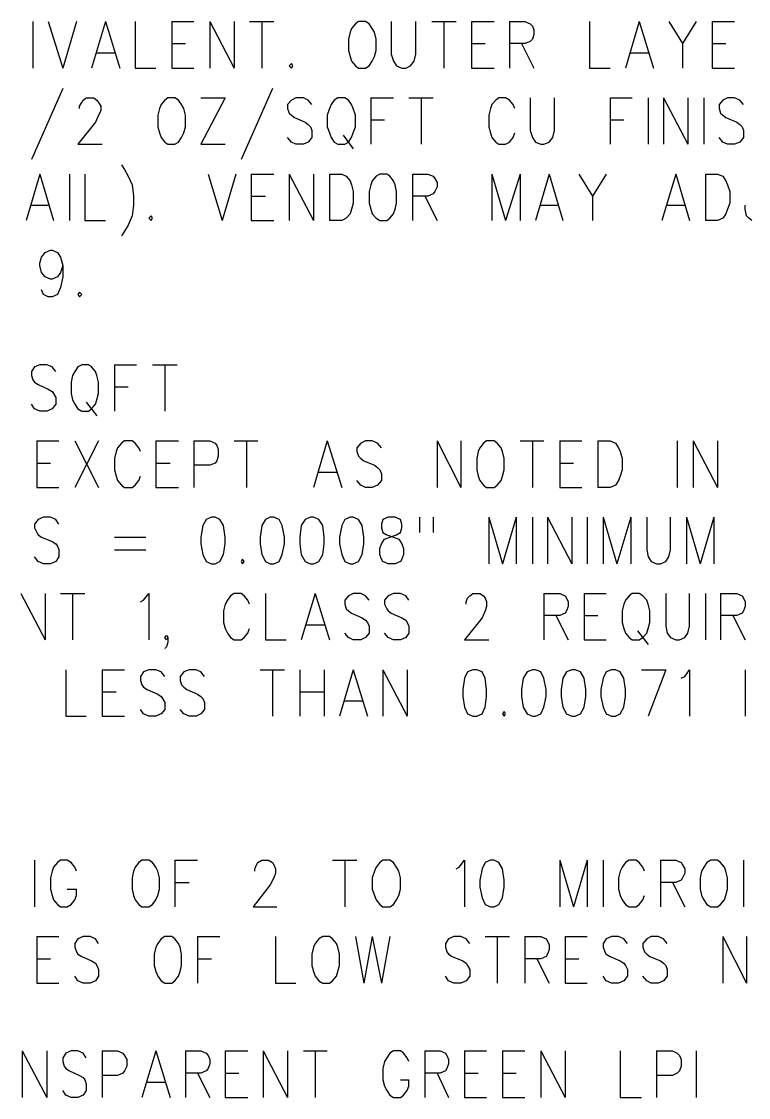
# Model space of a CAD drawing. Extents: x 11.9 to 28.1, y 10.8 to 21.2.
# Drawn here: x 26.161 to 27.114, y 18.189 to 19.6 of the extents above; entities that cross this region are included whole.
import ezdxf

# ---------------------------------------------------------------- set-up
doc = ezdxf.new("R2010")
doc.units = 0
doc.header["$MEASUREMENT"] = 0
doc.layers.add('LAYNR1', color=2, linetype='Continuous')

msp = doc.modelspace()

# ---------------------------------------------------------------- linework, layer by layer
at = {"layer": 'LAYNR1', "color": 7}
for points in [[(26.176, 19.6), (26.176, 19.539)], [(26.196, 19.6), (26.215, 19.539)], [(26.233, 19.6), (26.215, 19.539)], [(26.271, 19.6), (26.253, 19.539)], [(26.271, 19.6), (26.29, 19.539)], [(26.31, 19.6), (26.31, 19.539)], [(26.358, 19.6), (26.358, 19.539)], [(26.358, 19.6), (26.387, 19.6)], [(26.408, 19.6), (26.408, 19.539)], [(26.408, 19.6), (26.44, 19.539)], [(26.44, 19.6), (26.44, 19.539)], [(26.46, 19.6), (26.492, 19.6)], [(26.476, 19.6), (26.476, 19.539)], [(26.603, 19.6), (26.599, 19.597), (26.594, 19.591), (26.592, 19.586)], [(26.624, 19.586), (26.621, 19.591), (26.617, 19.597), (26.612, 19.6), (26.603, 19.6)], [(26.646, 19.6), (26.646, 19.557), (26.649, 19.548), (26.653, 19.542), (26.66, 19.539)], [(26.665, 19.539), (26.671, 19.542), (26.676, 19.548), (26.678, 19.557), (26.678, 19.6)], [(26.699, 19.6), (26.731, 19.6)], [(26.715, 19.6), (26.715, 19.539)], [(26.751, 19.6), (26.751, 19.539)], [(26.751, 19.6), (26.781, 19.6)], [(26.801, 19.6), (26.801, 19.539)], [(26.801, 19.6), (26.821, 19.6), (26.828, 19.597), (26.831, 19.594), (26.833, 19.589), (26.833, 19.583), (26.831, 19.577), (26.828, 19.574), (26.821, 19.571), (26.801, 19.571)], [(26.906, 19.6), (26.906, 19.539)], [(26.971, 19.6), (26.953, 19.539)], [(26.971, 19.6), (26.99, 19.539)], [(27.01, 19.6), (27.028, 19.571), (27.028, 19.539)], [(27.046, 19.6), (27.028, 19.571)], [(27.067, 19.6), (27.067, 19.539)], [(27.067, 19.6), (27.096, 19.6)], [(26.592, 19.586), (26.59, 19.577), (26.59, 19.562)], [(26.626, 19.562), (26.626, 19.577), (26.624, 19.586)], [(26.358, 19.571), (26.376, 19.571)], [(26.751, 19.571), (26.769, 19.571)], [(26.817, 19.571), (26.833, 19.539)], [(27.067, 19.571), (27.085, 19.571)], [(26.26, 19.559), (26.283, 19.559)], [(26.59, 19.562), (26.592, 19.554), (26.594, 19.548), (26.599, 19.542), (26.603, 19.539)], [(26.612, 19.539), (26.617, 19.542), (26.621, 19.548), (26.624, 19.554), (26.626, 19.562)], [(26.96, 19.559), (26.983, 19.559)], [(26.515, 19.545), (26.512, 19.542), (26.515, 19.539)], [(26.515, 19.539), (26.517, 19.542), (26.515, 19.545)], [(26.31, 19.539), (26.337, 19.539)], [(26.358, 19.539), (26.387, 19.539)], [(26.603, 19.539), (26.612, 19.539)], [(26.66, 19.539), (26.665, 19.539)], [(26.751, 19.539), (26.781, 19.539)], [(26.906, 19.539), (26.933, 19.539)], [(27.067, 19.539), (27.096, 19.539)], [(26.215, 19.512), (26.174, 19.419)], [(26.49, 19.512), (26.449, 19.419)], [(26.237, 19.486), (26.237, 19.489), (26.24, 19.494), (26.242, 19.497), (26.246, 19.5), (26.256, 19.5), (26.26, 19.497), (26.262, 19.494), (26.265, 19.489), (26.265, 19.483), (26.262, 19.477), (26.258, 19.468), (26.235, 19.439)], [(26.342, 19.486), (26.34, 19.477), (26.34, 19.462)], [(26.353, 19.5), (26.349, 19.497), (26.344, 19.491), (26.342, 19.486)], [(26.374, 19.486), (26.371, 19.491), (26.367, 19.497), (26.362, 19.5), (26.353, 19.5)], [(26.376, 19.462), (26.376, 19.477), (26.374, 19.486)], [(26.428, 19.5), (26.396, 19.439)], [(26.396, 19.5), (26.428, 19.5)], [(26.542, 19.491), (26.537, 19.497), (26.531, 19.5), (26.521, 19.5), (26.515, 19.497), (26.51, 19.491), (26.51, 19.486)], [(26.51, 19.486), (26.512, 19.48), (26.515, 19.477), (26.519, 19.474), (26.533, 19.468), (26.537, 19.465), (26.54, 19.462)], [(26.565, 19.486), (26.562, 19.477), (26.562, 19.462)], [(26.576, 19.5), (26.571, 19.497), (26.567, 19.491), (26.565, 19.486)], [(26.596, 19.486), (26.594, 19.491), (26.59, 19.497), (26.585, 19.5), (26.576, 19.5)], [(26.599, 19.462), (26.599, 19.477), (26.596, 19.486)], [(26.619, 19.5), (26.619, 19.439)], [(26.619, 19.5), (26.649, 19.5)], [(26.669, 19.5), (26.701, 19.5)], [(26.685, 19.5), (26.685, 19.439)], [(26.776, 19.486), (26.774, 19.477), (26.774, 19.462)], [(26.808, 19.486), (26.806, 19.491), (26.801, 19.497), (26.796, 19.5), (26.787, 19.5), (26.783, 19.497), (26.778, 19.491), (26.776, 19.486)], [(26.828, 19.5), (26.828, 19.457), (26.831, 19.448), (26.835, 19.442), (26.842, 19.439)], [(26.846, 19.439), (26.853, 19.442), (26.858, 19.448), (26.86, 19.457), (26.86, 19.5)], [(26.933, 19.5), (26.933, 19.439)], [(26.933, 19.5), (26.962, 19.5)], [(26.983, 19.5), (26.983, 19.439)], [(27.003, 19.5), (27.003, 19.439)], [(27.003, 19.5), (27.035, 19.439)], [(27.035, 19.5), (27.035, 19.439)], [(27.056, 19.5), (27.056, 19.439)], [(27.108, 19.491), (27.103, 19.497), (27.096, 19.5), (27.087, 19.5), (27.081, 19.497), (27.076, 19.491), (27.076, 19.486)], [(27.076, 19.486), (27.078, 19.48), (27.081, 19.477), (27.085, 19.474), (27.099, 19.468), (27.103, 19.465), (27.106, 19.462)], [(26.34, 19.462), (26.342, 19.454), (26.344, 19.448), (26.349, 19.442), (26.353, 19.439)], [(26.362, 19.439), (26.367, 19.442), (26.371, 19.448), (26.374, 19.454), (26.376, 19.462)], [(26.54, 19.462), (26.542, 19.457), (26.542, 19.448), (26.537, 19.442), (26.531, 19.439)], [(26.562, 19.462), (26.565, 19.454), (26.567, 19.448), (26.571, 19.442), (26.576, 19.439)], [(26.585, 19.439), (26.59, 19.442), (26.594, 19.448), (26.596, 19.454), (26.599, 19.462)], [(26.619, 19.471), (26.637, 19.471)], [(26.774, 19.462), (26.776, 19.454), (26.778, 19.448), (26.783, 19.442), (26.787, 19.439)], [(26.933, 19.471), (26.951, 19.471)], [(27.106, 19.462), (27.108, 19.457), (27.108, 19.448), (27.103, 19.442), (27.096, 19.439)], [(26.521, 19.439), (26.515, 19.442), (26.51, 19.448)], [(26.583, 19.451), (26.596, 19.433)], [(26.796, 19.439), (26.801, 19.442), (26.806, 19.448), (26.808, 19.454)], [(27.087, 19.439), (27.081, 19.442), (27.076, 19.448)], [(26.235, 19.439), (26.267, 19.439)], [(26.353, 19.439), (26.362, 19.439)], [(26.396, 19.439), (26.428, 19.439)], [(26.531, 19.439), (26.521, 19.439)], [(26.576, 19.439), (26.585, 19.439)], [(26.787, 19.439), (26.796, 19.439)], [(26.842, 19.439), (26.846, 19.439)], [(27.096, 19.439), (27.087, 19.439)], [(26.292, 19.412), (26.296, 19.406), (26.301, 19.397), (26.306, 19.386)], [(26.185, 19.4), (26.167, 19.339)], [(26.185, 19.4), (26.203, 19.339)], [(26.224, 19.4), (26.224, 19.339)], [(26.244, 19.4), (26.244, 19.339)], [(26.406, 19.4), (26.424, 19.339)], [(26.442, 19.4), (26.424, 19.339)], [(26.462, 19.4), (26.462, 19.339)], [(26.462, 19.4), (26.492, 19.4)], [(26.512, 19.4), (26.512, 19.339)], [(26.512, 19.4), (26.544, 19.339)], [(26.544, 19.4), (26.544, 19.339)], [(26.565, 19.4), (26.565, 19.339)], [(26.565, 19.4), (26.581, 19.4), (26.587, 19.397), (26.592, 19.391), (26.594, 19.386)], [(26.631, 19.4), (26.626, 19.397), (26.621, 19.391), (26.619, 19.386)], [(26.651, 19.386), (26.649, 19.391), (26.644, 19.397), (26.64, 19.4), (26.631, 19.4)], [(26.674, 19.4), (26.674, 19.339)], [(26.674, 19.4), (26.694, 19.4), (26.701, 19.397), (26.703, 19.394), (26.706, 19.389), (26.706, 19.383), (26.703, 19.377), (26.701, 19.374), (26.694, 19.371), (26.674, 19.371)], [(26.778, 19.4), (26.778, 19.339)], [(26.778, 19.4), (26.796, 19.339)], [(26.815, 19.4), (26.796, 19.339)], [(26.815, 19.4), (26.815, 19.339)], [(26.853, 19.4), (26.835, 19.339)], [(26.853, 19.4), (26.871, 19.339)], [(26.892, 19.4), (26.91, 19.371), (26.91, 19.339)], [(26.928, 19.4), (26.91, 19.371)], [(27.019, 19.4), (27.001, 19.339)], [(27.019, 19.4), (27.037, 19.339)], [(27.058, 19.4), (27.058, 19.339)], [(27.058, 19.4), (27.074, 19.4), (27.081, 19.397), (27.085, 19.391), (27.087, 19.386)], [(26.306, 19.386), (26.308, 19.371), (26.308, 19.359), (26.306, 19.345), (26.301, 19.333), (26.296, 19.325), (26.292, 19.319)], [(26.594, 19.386), (26.596, 19.377), (26.596, 19.362)], [(26.619, 19.386), (26.617, 19.377), (26.617, 19.362)], [(26.653, 19.362), (26.653, 19.377), (26.651, 19.386)], [(27.087, 19.386), (27.09, 19.377), (27.09, 19.362)], [(26.174, 19.359), (26.196, 19.359)], [(26.462, 19.371), (26.481, 19.371)], [(26.596, 19.362), (26.594, 19.354), (26.592, 19.348), (26.587, 19.342), (26.581, 19.339)], [(26.617, 19.362), (26.619, 19.354), (26.621, 19.348), (26.626, 19.342), (26.631, 19.339)], [(26.64, 19.339), (26.644, 19.342), (26.649, 19.348), (26.651, 19.354), (26.653, 19.362)], [(26.69, 19.371), (26.706, 19.339)], [(26.842, 19.359), (26.865, 19.359)], [(27.008, 19.359), (27.031, 19.359)], [(27.09, 19.362), (27.087, 19.354), (27.085, 19.348), (27.081, 19.342), (27.074, 19.339)], [(27.119, 19.339), (27.115, 19.342), (27.112, 19.345), (27.11, 19.354), (27.11, 19.359)], [(26.331, 19.345), (26.328, 19.342), (26.331, 19.339)], [(26.331, 19.339), (26.333, 19.342), (26.331, 19.345)], [(26.244, 19.339), (26.271, 19.339)], [(26.462, 19.339), (26.492, 19.339)], [(26.581, 19.339), (26.565, 19.339)], [(26.631, 19.339), (26.64, 19.339)], [(27.074, 19.339), (27.058, 19.339)], [(26.199, 19.262), (26.192, 19.265), (26.187, 19.271), (26.185, 19.28), (26.185, 19.283), (26.187, 19.291), (26.192, 19.297), (26.199, 19.3), (26.201, 19.3), (26.208, 19.297), (26.212, 19.291), (26.215, 19.28), (26.215, 19.265), (26.212, 19.251), (26.208, 19.242), (26.201, 19.239)], [(26.215, 19.28), (26.212, 19.271), (26.208, 19.265), (26.201, 19.262)], [(26.201, 19.262), (26.199, 19.262)], [(26.196, 19.239), (26.19, 19.242), (26.187, 19.248)], [(26.201, 19.239), (26.196, 19.239)], [(26.237, 19.245), (26.235, 19.242), (26.237, 19.239)], [(26.237, 19.239), (26.24, 19.242), (26.237, 19.245)], [(26.206, 19.141), (26.201, 19.147), (26.194, 19.15), (26.185, 19.15), (26.178, 19.147), (26.174, 19.141), (26.174, 19.136)], [(26.24, 19.15), (26.235, 19.147), (26.231, 19.141), (26.228, 19.136)], [(26.26, 19.136), (26.258, 19.141), (26.253, 19.147), (26.249, 19.15), (26.24, 19.15)], [(26.283, 19.15), (26.283, 19.089)], [(26.283, 19.15), (26.312, 19.15)], [(26.333, 19.15), (26.365, 19.15)], [(26.349, 19.15), (26.349, 19.089)], [(26.174, 19.136), (26.176, 19.13), (26.178, 19.127), (26.183, 19.124), (26.196, 19.118), (26.201, 19.115), (26.203, 19.112)], [(26.228, 19.136), (26.226, 19.127), (26.226, 19.112)], [(26.262, 19.112), (26.262, 19.127), (26.26, 19.136)], [(26.283, 19.121), (26.301, 19.121)], [(26.203, 19.112), (26.206, 19.107), (26.206, 19.098), (26.201, 19.092), (26.194, 19.089)], [(26.226, 19.112), (26.228, 19.104), (26.231, 19.098), (26.235, 19.092), (26.24, 19.089)], [(26.249, 19.089), (26.253, 19.092), (26.258, 19.098), (26.26, 19.104), (26.262, 19.112)], [(26.185, 19.089), (26.178, 19.092), (26.174, 19.098)], [(26.246, 19.101), (26.26, 19.083)], [(26.194, 19.089), (26.185, 19.089)], [(26.24, 19.089), (26.249, 19.089)], [(26.181, 19.05), (26.181, 18.989)], [(26.181, 19.05), (26.21, 19.05)], [(26.231, 19.05), (26.262, 18.989)], [(26.262, 19.05), (26.231, 18.989)], [(26.317, 19.036), (26.315, 19.041), (26.31, 19.047), (26.306, 19.05), (26.296, 19.05), (26.292, 19.047), (26.287, 19.041), (26.285, 19.036)], [(26.337, 19.05), (26.337, 18.989)], [(26.337, 19.05), (26.367, 19.05)], [(26.387, 19.05), (26.387, 18.989)], [(26.387, 19.05), (26.408, 19.05), (26.415, 19.047), (26.417, 19.044), (26.419, 19.039), (26.419, 19.03), (26.417, 19.024), (26.415, 19.021), (26.408, 19.018), (26.387, 19.018)], [(26.44, 19.05), (26.471, 19.05)], [(26.456, 19.05), (26.456, 18.989)], [(26.562, 19.05), (26.544, 18.989)], [(26.562, 19.05), (26.581, 18.989)], [(26.633, 19.041), (26.628, 19.047), (26.621, 19.05), (26.612, 19.05), (26.606, 19.047), (26.601, 19.041), (26.601, 19.036)], [(26.706, 19.05), (26.706, 18.989)], [(26.706, 19.05), (26.737, 18.989)], [(26.737, 19.05), (26.737, 18.989)], [(26.771, 19.05), (26.767, 19.047), (26.762, 19.041), (26.76, 19.036)], [(26.792, 19.036), (26.79, 19.041), (26.785, 19.047), (26.781, 19.05), (26.771, 19.05)], [(26.815, 19.05), (26.846, 19.05)], [(26.831, 19.05), (26.831, 18.989)], [(26.867, 19.05), (26.867, 18.989)], [(26.867, 19.05), (26.896, 19.05)], [(26.917, 19.05), (26.917, 18.989)], [(26.917, 19.05), (26.933, 19.05), (26.94, 19.047), (26.944, 19.041), (26.946, 19.036)], [(27.021, 19.05), (27.021, 18.989)], [(27.042, 19.05), (27.042, 18.989)], [(27.042, 19.05), (27.074, 18.989)], [(27.074, 19.05), (27.074, 18.989)], [(26.285, 19.036), (26.283, 19.027), (26.283, 19.012)], [(26.601, 19.036), (26.603, 19.03), (26.606, 19.027), (26.61, 19.024), (26.624, 19.018), (26.628, 19.015), (26.631, 19.012)], [(26.76, 19.036), (26.758, 19.027), (26.758, 19.012)], [(26.794, 19.012), (26.794, 19.027), (26.792, 19.036)], [(26.946, 19.036), (26.949, 19.027), (26.949, 19.012)], [(26.181, 19.021), (26.199, 19.021)], [(26.337, 19.021), (26.356, 19.021)], [(26.867, 19.021), (26.885, 19.021)], [(26.283, 19.012), (26.285, 19.004), (26.287, 18.998), (26.292, 18.992), (26.296, 18.989)], [(26.551, 19.009), (26.574, 19.009)], [(26.631, 19.012), (26.633, 19.007), (26.633, 18.998), (26.628, 18.992), (26.621, 18.989)], [(26.758, 19.012), (26.76, 19.004), (26.762, 18.998), (26.767, 18.992), (26.771, 18.989)], [(26.781, 18.989), (26.785, 18.992), (26.79, 18.998), (26.792, 19.004), (26.794, 19.012)], [(26.949, 19.012), (26.946, 19.004), (26.944, 18.998), (26.94, 18.992), (26.933, 18.989)], [(26.306, 18.989), (26.31, 18.992), (26.315, 18.998), (26.317, 19.004)], [(26.612, 18.989), (26.606, 18.992), (26.601, 18.998)], [(26.181, 18.989), (26.21, 18.989)], [(26.296, 18.989), (26.306, 18.989)], [(26.337, 18.989), (26.367, 18.989)], [(26.621, 18.989), (26.612, 18.989)], [(26.771, 18.989), (26.781, 18.989)], [(26.867, 18.989), (26.896, 18.989)], [(26.933, 18.989), (26.917, 18.989)], [(26.21, 18.941), (26.206, 18.947), (26.199, 18.95), (26.19, 18.95), (26.183, 18.947), (26.178, 18.941), (26.178, 18.936)], [(26.41, 18.95), (26.403, 18.947), (26.399, 18.939), (26.396, 18.924), (26.396, 18.915), (26.399, 18.901), (26.403, 18.892), (26.41, 18.889)], [(26.415, 18.889), (26.421, 18.892), (26.426, 18.901), (26.428, 18.915), (26.428, 18.924), (26.426, 18.939), (26.421, 18.947), (26.415, 18.95), (26.41, 18.95)], [(26.487, 18.95), (26.481, 18.947), (26.476, 18.939), (26.474, 18.924), (26.474, 18.915), (26.476, 18.901), (26.481, 18.892), (26.487, 18.889)], [(26.492, 18.889), (26.499, 18.892), (26.503, 18.901), (26.506, 18.915), (26.506, 18.924), (26.503, 18.939), (26.499, 18.947), (26.492, 18.95), (26.487, 18.95)], [(26.54, 18.95), (26.533, 18.947), (26.528, 18.939), (26.526, 18.924), (26.526, 18.915), (26.528, 18.901), (26.533, 18.892), (26.54, 18.889)], [(26.544, 18.889), (26.551, 18.892), (26.556, 18.901), (26.558, 18.915), (26.558, 18.924), (26.556, 18.939), (26.551, 18.947), (26.544, 18.95), (26.54, 18.95)], [(26.592, 18.95), (26.585, 18.947), (26.581, 18.939), (26.578, 18.924), (26.578, 18.915), (26.581, 18.901), (26.585, 18.892), (26.592, 18.889)], [(26.596, 18.889), (26.603, 18.892), (26.608, 18.901), (26.61, 18.915), (26.61, 18.924), (26.608, 18.939), (26.603, 18.947), (26.596, 18.95), (26.592, 18.95)], [(26.642, 18.95), (26.635, 18.947), (26.633, 18.941), (26.633, 18.936)], [(26.66, 18.936), (26.66, 18.941), (26.658, 18.947), (26.651, 18.95), (26.642, 18.95)], [(26.683, 18.95), (26.683, 18.93)], [(26.701, 18.95), (26.701, 18.93)], [(26.774, 18.95), (26.774, 18.889)], [(26.774, 18.95), (26.792, 18.889)], [(26.81, 18.95), (26.792, 18.889)], [(26.81, 18.95), (26.81, 18.889)], [(26.831, 18.95), (26.831, 18.889)], [(26.851, 18.95), (26.851, 18.889)], [(26.851, 18.95), (26.883, 18.889)], [(26.883, 18.95), (26.883, 18.889)], [(26.903, 18.95), (26.903, 18.889)], [(26.924, 18.95), (26.924, 18.889)], [(26.924, 18.95), (26.942, 18.889)], [(26.96, 18.95), (26.942, 18.889)], [(26.96, 18.95), (26.96, 18.889)], [(26.981, 18.95), (26.981, 18.907), (26.983, 18.898), (26.987, 18.892), (26.994, 18.889)], [(26.999, 18.889), (27.006, 18.892), (27.01, 18.898), (27.012, 18.907), (27.012, 18.95)], [(27.033, 18.95), (27.033, 18.889)], [(27.033, 18.95), (27.051, 18.889)], [(27.069, 18.95), (27.051, 18.889)], [(27.069, 18.95), (27.069, 18.889)], [(26.178, 18.936), (26.181, 18.93), (26.183, 18.927), (26.187, 18.924), (26.201, 18.918), (26.206, 18.915), (26.208, 18.912)], [(26.642, 18.889), (26.635, 18.892), (26.633, 18.895), (26.631, 18.901), (26.631, 18.909), (26.633, 18.915), (26.637, 18.921), (26.644, 18.924), (26.653, 18.927), (26.658, 18.93), (26.66, 18.936)], [(26.633, 18.936), (26.635, 18.93), (26.64, 18.927), (26.649, 18.924), (26.656, 18.921), (26.66, 18.915), (26.662, 18.909), (26.662, 18.901), (26.66, 18.895), (26.658, 18.892), (26.651, 18.889)], [(26.283, 18.924), (26.324, 18.924)], [(26.208, 18.912), (26.21, 18.907), (26.21, 18.898), (26.206, 18.892), (26.199, 18.889)], [(26.19, 18.889), (26.183, 18.892), (26.178, 18.898)], [(26.283, 18.907), (26.324, 18.907)], [(26.451, 18.895), (26.449, 18.892), (26.451, 18.889)], [(26.451, 18.889), (26.453, 18.892), (26.451, 18.895)], [(26.199, 18.889), (26.19, 18.889)], [(26.41, 18.889), (26.415, 18.889)], [(26.487, 18.889), (26.492, 18.889)], [(26.54, 18.889), (26.544, 18.889)], [(26.592, 18.889), (26.596, 18.889)], [(26.651, 18.889), (26.642, 18.889)], [(26.994, 18.889), (26.999, 18.889)], [(26.16, 18.85), (26.192, 18.789)], [(26.192, 18.85), (26.192, 18.789)], [(26.212, 18.85), (26.244, 18.85)], [(26.228, 18.85), (26.228, 18.789)], [(26.317, 18.839), (26.321, 18.841), (26.328, 18.85), (26.328, 18.789)], [(26.46, 18.836), (26.458, 18.841), (26.453, 18.847), (26.449, 18.85), (26.44, 18.85), (26.435, 18.847), (26.431, 18.841), (26.428, 18.836)], [(26.481, 18.85), (26.481, 18.789)], [(26.546, 18.85), (26.528, 18.789)], [(26.546, 18.85), (26.565, 18.789)], [(26.617, 18.841), (26.612, 18.847), (26.606, 18.85), (26.596, 18.85), (26.59, 18.847), (26.585, 18.841), (26.585, 18.836)], [(26.669, 18.841), (26.665, 18.847), (26.658, 18.85), (26.649, 18.85), (26.642, 18.847), (26.637, 18.841), (26.637, 18.836)], [(26.744, 18.836), (26.744, 18.839), (26.746, 18.844), (26.749, 18.847), (26.753, 18.85), (26.762, 18.85), (26.767, 18.847), (26.769, 18.844), (26.771, 18.839), (26.771, 18.833), (26.769, 18.827), (26.765, 18.818), (26.742, 18.789)], [(26.846, 18.85), (26.846, 18.789)], [(26.846, 18.85), (26.867, 18.85), (26.874, 18.847), (26.876, 18.844), (26.878, 18.839), (26.878, 18.833), (26.876, 18.827), (26.874, 18.824), (26.867, 18.821), (26.846, 18.821)], [(26.899, 18.85), (26.899, 18.789)], [(26.899, 18.85), (26.928, 18.85)], [(26.962, 18.85), (26.958, 18.847), (26.953, 18.841), (26.951, 18.836)], [(26.983, 18.836), (26.981, 18.841), (26.976, 18.847), (26.971, 18.85), (26.962, 18.85)], [(27.006, 18.85), (27.006, 18.807), (27.008, 18.798), (27.012, 18.792), (27.019, 18.789)], [(27.024, 18.789), (27.031, 18.792), (27.035, 18.798), (27.037, 18.807), (27.037, 18.85)], [(27.058, 18.85), (27.058, 18.789)], [(27.078, 18.85), (27.078, 18.789)], [(27.078, 18.85), (27.099, 18.85), (27.106, 18.847), (27.108, 18.844), (27.11, 18.839), (27.11, 18.833), (27.108, 18.827), (27.106, 18.824), (27.099, 18.821), (27.078, 18.821)], [(26.428, 18.836), (26.426, 18.827), (26.426, 18.812)], [(26.585, 18.836), (26.587, 18.83), (26.59, 18.827), (26.594, 18.824), (26.608, 18.818), (26.612, 18.815), (26.615, 18.812)], [(26.637, 18.836), (26.64, 18.83), (26.642, 18.827), (26.646, 18.824), (26.66, 18.818), (26.665, 18.815), (26.667, 18.812)], [(26.951, 18.836), (26.949, 18.827), (26.949, 18.812)], [(26.985, 18.812), (26.985, 18.827), (26.983, 18.836)], [(26.426, 18.812), (26.428, 18.804), (26.431, 18.798), (26.435, 18.792), (26.44, 18.789)], [(26.535, 18.809), (26.558, 18.809)], [(26.615, 18.812), (26.617, 18.807), (26.617, 18.798), (26.612, 18.792), (26.606, 18.789)], [(26.667, 18.812), (26.669, 18.807), (26.669, 18.798), (26.665, 18.792), (26.658, 18.789)], [(26.862, 18.821), (26.878, 18.789)], [(26.899, 18.821), (26.917, 18.821)], [(26.949, 18.812), (26.951, 18.804), (26.953, 18.798), (26.958, 18.792), (26.962, 18.789)], [(26.971, 18.789), (26.976, 18.792), (26.981, 18.798), (26.983, 18.804), (26.985, 18.812)], [(27.094, 18.821), (27.11, 18.789)], [(26.351, 18.789), (26.349, 18.792), (26.351, 18.795), (26.353, 18.792), (26.353, 18.786), (26.351, 18.78), (26.349, 18.778)], [(26.449, 18.789), (26.453, 18.792), (26.458, 18.798), (26.46, 18.804)], [(26.596, 18.789), (26.59, 18.792), (26.585, 18.798)], [(26.649, 18.789), (26.642, 18.792), (26.637, 18.798)], [(26.969, 18.801), (26.983, 18.783)], [(26.353, 18.792), (26.351, 18.789)], [(26.44, 18.789), (26.449, 18.789)], [(26.481, 18.789), (26.508, 18.789)], [(26.606, 18.789), (26.596, 18.789)], [(26.658, 18.789), (26.649, 18.789)], [(26.742, 18.789), (26.774, 18.789)], [(26.899, 18.789), (26.928, 18.789)], [(26.962, 18.789), (26.971, 18.789)], [(27.019, 18.789), (27.024, 18.789)], [(26.219, 18.75), (26.219, 18.689)], [(26.267, 18.75), (26.267, 18.689)], [(26.267, 18.75), (26.296, 18.75)], [(26.349, 18.741), (26.344, 18.747), (26.337, 18.75), (26.328, 18.75), (26.321, 18.747), (26.317, 18.741), (26.317, 18.736)], [(26.401, 18.741), (26.396, 18.747), (26.39, 18.75), (26.381, 18.75), (26.374, 18.747), (26.369, 18.741), (26.369, 18.736)], [(26.474, 18.75), (26.506, 18.75)], [(26.49, 18.75), (26.49, 18.689)], [(26.526, 18.75), (26.526, 18.689)], [(26.558, 18.75), (26.558, 18.689)], [(26.596, 18.75), (26.578, 18.689)], [(26.596, 18.75), (26.615, 18.689)], [(26.635, 18.75), (26.635, 18.689)], [(26.635, 18.75), (26.667, 18.689)], [(26.667, 18.75), (26.667, 18.689)], [(26.753, 18.75), (26.746, 18.747), (26.742, 18.739), (26.74, 18.724), (26.74, 18.715), (26.742, 18.701), (26.746, 18.692), (26.753, 18.689)], [(26.758, 18.689), (26.765, 18.692), (26.769, 18.701), (26.771, 18.715), (26.771, 18.724), (26.769, 18.739), (26.765, 18.747), (26.758, 18.75), (26.753, 18.75)], [(26.831, 18.75), (26.824, 18.747), (26.819, 18.739), (26.817, 18.724), (26.817, 18.715), (26.819, 18.701), (26.824, 18.692), (26.831, 18.689)], [(26.835, 18.689), (26.842, 18.692), (26.846, 18.701), (26.849, 18.715), (26.849, 18.724), (26.846, 18.739), (26.842, 18.747), (26.835, 18.75), (26.831, 18.75)], [(26.883, 18.75), (26.876, 18.747), (26.871, 18.739), (26.869, 18.724), (26.869, 18.715), (26.871, 18.701), (26.876, 18.692), (26.883, 18.689)], [(26.887, 18.689), (26.894, 18.692), (26.899, 18.701), (26.901, 18.715), (26.901, 18.724), (26.899, 18.739), (26.894, 18.747), (26.887, 18.75), (26.883, 18.75)], [(26.935, 18.75), (26.928, 18.747), (26.924, 18.739), (26.921, 18.724), (26.921, 18.715), (26.924, 18.701), (26.928, 18.692), (26.935, 18.689)], [(26.94, 18.689), (26.946, 18.692), (26.951, 18.701), (26.953, 18.715), (26.953, 18.724), (26.951, 18.739), (26.946, 18.747), (26.94, 18.75), (26.935, 18.75)], [(26.974, 18.75), (27.006, 18.75)], [(27.006, 18.75), (26.983, 18.689)], [(27.026, 18.739), (27.031, 18.741), (27.037, 18.75), (27.037, 18.689)], [(27.11, 18.75), (27.11, 18.689)], [(26.317, 18.736), (26.319, 18.73), (26.321, 18.727), (26.326, 18.724), (26.34, 18.718), (26.344, 18.715), (26.346, 18.712)], [(26.369, 18.736), (26.371, 18.73), (26.374, 18.727), (26.378, 18.724), (26.392, 18.718), (26.396, 18.715), (26.399, 18.712)], [(26.267, 18.721), (26.285, 18.721)], [(26.346, 18.712), (26.349, 18.707), (26.349, 18.698), (26.344, 18.692), (26.337, 18.689)], [(26.399, 18.712), (26.401, 18.707), (26.401, 18.698), (26.396, 18.692), (26.39, 18.689)], [(26.526, 18.721), (26.558, 18.721)], [(26.328, 18.689), (26.321, 18.692), (26.317, 18.698)], [(26.381, 18.689), (26.374, 18.692), (26.369, 18.698)], [(26.585, 18.709), (26.608, 18.709)], [(26.219, 18.689), (26.246, 18.689)], [(26.267, 18.689), (26.296, 18.689)], [(26.337, 18.689), (26.328, 18.689)], [(26.39, 18.689), (26.381, 18.689)], [(26.753, 18.689), (26.758, 18.689)], [(26.794, 18.695), (26.792, 18.692), (26.794, 18.689)], [(26.794, 18.689), (26.796, 18.692), (26.794, 18.695)], [(26.831, 18.689), (26.835, 18.689)], [(26.883, 18.689), (26.887, 18.689)], [(26.935, 18.689), (26.94, 18.689)], [(26.178, 18.5), (26.178, 18.439)], [(26.233, 18.486), (26.231, 18.491), (26.226, 18.497), (26.221, 18.5), (26.212, 18.5), (26.208, 18.497), (26.203, 18.491), (26.201, 18.486)], [(26.319, 18.5), (26.315, 18.497), (26.31, 18.491), (26.308, 18.486)], [(26.34, 18.486), (26.337, 18.491), (26.333, 18.497), (26.328, 18.5), (26.319, 18.5)], [(26.362, 18.5), (26.362, 18.439)], [(26.362, 18.5), (26.392, 18.5)], [(26.467, 18.486), (26.467, 18.489), (26.469, 18.494), (26.471, 18.497), (26.476, 18.5), (26.485, 18.5), (26.49, 18.497), (26.492, 18.494), (26.494, 18.489), (26.494, 18.483), (26.492, 18.477), (26.487, 18.468), (26.465, 18.439)], [(26.569, 18.5), (26.601, 18.5)], [(26.585, 18.5), (26.585, 18.439)], [(26.635, 18.5), (26.631, 18.497), (26.626, 18.491), (26.624, 18.486)], [(26.656, 18.486), (26.653, 18.491), (26.649, 18.497), (26.644, 18.5), (26.635, 18.5)], [(26.731, 18.489), (26.735, 18.491), (26.742, 18.5), (26.742, 18.439)], [(26.776, 18.5), (26.769, 18.497), (26.765, 18.489), (26.762, 18.474), (26.762, 18.465), (26.765, 18.451), (26.769, 18.442), (26.776, 18.439)], [(26.781, 18.439), (26.787, 18.442), (26.792, 18.451), (26.794, 18.465), (26.794, 18.474), (26.792, 18.489), (26.787, 18.497), (26.781, 18.5), (26.776, 18.5)], [(26.867, 18.5), (26.867, 18.439)], [(26.867, 18.5), (26.885, 18.439)], [(26.903, 18.5), (26.885, 18.439)], [(26.903, 18.5), (26.903, 18.439)], [(26.924, 18.5), (26.924, 18.439)], [(26.978, 18.486), (26.976, 18.491), (26.971, 18.497), (26.967, 18.5), (26.958, 18.5), (26.953, 18.497), (26.949, 18.491), (26.946, 18.486)], [(26.999, 18.5), (26.999, 18.439)], [(26.999, 18.5), (27.019, 18.5), (27.026, 18.497), (27.028, 18.494), (27.031, 18.489), (27.031, 18.483), (27.028, 18.477), (27.026, 18.474), (27.019, 18.471), (26.999, 18.471)], [(27.065, 18.5), (27.06, 18.497), (27.056, 18.491), (27.053, 18.486)], [(27.085, 18.486), (27.083, 18.491), (27.078, 18.497), (27.074, 18.5), (27.065, 18.5)], [(27.108, 18.5), (27.108, 18.439)], [(26.201, 18.486), (26.199, 18.477), (26.199, 18.462)], [(26.308, 18.486), (26.306, 18.477), (26.306, 18.462)], [(26.342, 18.462), (26.342, 18.477), (26.34, 18.486)], [(26.624, 18.486), (26.621, 18.477), (26.621, 18.462)], [(26.658, 18.462), (26.658, 18.477), (26.656, 18.486)], [(26.946, 18.486), (26.944, 18.477), (26.944, 18.462)], [(27.053, 18.486), (27.051, 18.477), (27.051, 18.462)], [(27.087, 18.462), (27.087, 18.477), (27.085, 18.486)], [(26.362, 18.471), (26.381, 18.471)], [(27.015, 18.471), (27.031, 18.439)], [(26.199, 18.462), (26.201, 18.454), (26.203, 18.448), (26.208, 18.442), (26.212, 18.439)], [(26.221, 18.439), (26.226, 18.442), (26.231, 18.448), (26.233, 18.454), (26.233, 18.462)], [(26.221, 18.462), (26.233, 18.462)], [(26.306, 18.462), (26.308, 18.454), (26.31, 18.448), (26.315, 18.442), (26.319, 18.439)], [(26.328, 18.439), (26.333, 18.442), (26.337, 18.448), (26.34, 18.454), (26.342, 18.462)], [(26.621, 18.462), (26.624, 18.454), (26.626, 18.448), (26.631, 18.442), (26.635, 18.439)], [(26.644, 18.439), (26.649, 18.442), (26.653, 18.448), (26.656, 18.454), (26.658, 18.462)], [(26.944, 18.462), (26.946, 18.454), (26.949, 18.448), (26.953, 18.442), (26.958, 18.439)], [(27.051, 18.462), (27.053, 18.454), (27.056, 18.448), (27.06, 18.442), (27.065, 18.439)], [(27.074, 18.439), (27.078, 18.442), (27.083, 18.448), (27.085, 18.454), (27.087, 18.462)], [(26.967, 18.439), (26.971, 18.442), (26.976, 18.448), (26.978, 18.454)], [(26.212, 18.439), (26.221, 18.439)], [(26.319, 18.439), (26.328, 18.439)], [(26.465, 18.439), (26.496, 18.439)], [(26.635, 18.439), (26.644, 18.439)], [(26.776, 18.439), (26.781, 18.439)], [(26.958, 18.439), (26.967, 18.439)], [(27.065, 18.439), (27.074, 18.439)], [(26.181, 18.4), (26.181, 18.339)], [(26.181, 18.4), (26.21, 18.4)], [(26.262, 18.391), (26.258, 18.397), (26.251, 18.4), (26.242, 18.4), (26.235, 18.397), (26.231, 18.391), (26.231, 18.386)], [(26.349, 18.4), (26.344, 18.397), (26.34, 18.391), (26.337, 18.386)], [(26.369, 18.386), (26.367, 18.391), (26.362, 18.397), (26.358, 18.4), (26.349, 18.4)], [(26.392, 18.4), (26.392, 18.339)], [(26.392, 18.4), (26.421, 18.4)], [(26.494, 18.4), (26.494, 18.339)], [(26.556, 18.4), (26.551, 18.397), (26.546, 18.391), (26.544, 18.386)], [(26.576, 18.386), (26.574, 18.391), (26.569, 18.397), (26.565, 18.4), (26.556, 18.4)], [(26.599, 18.4), (26.61, 18.339)], [(26.621, 18.4), (26.61, 18.339)], [(26.621, 18.4), (26.633, 18.339)], [(26.644, 18.4), (26.633, 18.339)], [(26.749, 18.391), (26.744, 18.397), (26.737, 18.4), (26.728, 18.4), (26.721, 18.397), (26.717, 18.391), (26.717, 18.386)], [(26.769, 18.4), (26.801, 18.4)], [(26.785, 18.4), (26.785, 18.339)], [(26.821, 18.4), (26.821, 18.339)], [(26.821, 18.4), (26.842, 18.4), (26.849, 18.397), (26.851, 18.394), (26.853, 18.389), (26.853, 18.383), (26.851, 18.377), (26.849, 18.374), (26.842, 18.371), (26.821, 18.371)], [(26.874, 18.4), (26.874, 18.339)], [(26.874, 18.4), (26.903, 18.4)], [(26.956, 18.391), (26.951, 18.397), (26.944, 18.4), (26.935, 18.4), (26.928, 18.397), (26.924, 18.391), (26.924, 18.386)], [(27.008, 18.391), (27.003, 18.397), (26.996, 18.4), (26.987, 18.4), (26.981, 18.397), (26.976, 18.391), (26.976, 18.386)], [(27.081, 18.4), (27.081, 18.339)], [(27.081, 18.4), (27.112, 18.339)], [(27.112, 18.4), (27.112, 18.339)], [(26.231, 18.386), (26.233, 18.38), (26.235, 18.377), (26.24, 18.374), (26.253, 18.368), (26.258, 18.365), (26.26, 18.362)], [(26.337, 18.386), (26.335, 18.377), (26.335, 18.362)], [(26.371, 18.362), (26.371, 18.377), (26.369, 18.386)], [(26.544, 18.386), (26.542, 18.377), (26.542, 18.362)], [(26.578, 18.362), (26.578, 18.377), (26.576, 18.386)], [(26.717, 18.386), (26.719, 18.38), (26.721, 18.377), (26.726, 18.374), (26.74, 18.368), (26.744, 18.365), (26.746, 18.362)], [(26.924, 18.386), (26.926, 18.38), (26.928, 18.377), (26.933, 18.374), (26.946, 18.368), (26.951, 18.365), (26.953, 18.362)], [(26.976, 18.386), (26.978, 18.38), (26.981, 18.377), (26.985, 18.374), (26.999, 18.368), (27.003, 18.365), (27.006, 18.362)], [(26.181, 18.371), (26.199, 18.371)], [(26.26, 18.362), (26.262, 18.357), (26.262, 18.348), (26.258, 18.342), (26.251, 18.339)], [(26.335, 18.362), (26.337, 18.354), (26.34, 18.348), (26.344, 18.342), (26.349, 18.339)], [(26.358, 18.339), (26.362, 18.342), (26.367, 18.348), (26.369, 18.354), (26.371, 18.362)], [(26.392, 18.371), (26.41, 18.371)], [(26.542, 18.362), (26.544, 18.354), (26.546, 18.348), (26.551, 18.342), (26.556, 18.339)], [(26.565, 18.339), (26.569, 18.342), (26.574, 18.348), (26.576, 18.354), (26.578, 18.362)], [(26.746, 18.362), (26.749, 18.357), (26.749, 18.348), (26.744, 18.342), (26.737, 18.339)], [(26.837, 18.371), (26.853, 18.339)], [(26.874, 18.371), (26.892, 18.371)], [(26.953, 18.362), (26.956, 18.357), (26.956, 18.348), (26.951, 18.342), (26.944, 18.339)], [(27.006, 18.362), (27.008, 18.357), (27.008, 18.348), (27.003, 18.342), (26.996, 18.339)], [(26.242, 18.339), (26.235, 18.342), (26.231, 18.348)], [(26.728, 18.339), (26.721, 18.342), (26.717, 18.348)], [(26.935, 18.339), (26.928, 18.342), (26.924, 18.348)], [(26.987, 18.339), (26.981, 18.342), (26.976, 18.348)], [(26.181, 18.339), (26.21, 18.339)], [(26.251, 18.339), (26.242, 18.339)], [(26.349, 18.339), (26.358, 18.339)], [(26.494, 18.339), (26.521, 18.339)], [(26.556, 18.339), (26.565, 18.339)], [(26.737, 18.339), (26.728, 18.339)], [(26.874, 18.339), (26.903, 18.339)], [(26.944, 18.339), (26.935, 18.339)], [(26.996, 18.339), (26.987, 18.339)], [(26.162, 18.25), (26.162, 18.189)], [(26.162, 18.25), (26.194, 18.189)], [(26.194, 18.25), (26.194, 18.189)], [(26.246, 18.241), (26.242, 18.247), (26.235, 18.25), (26.226, 18.25), (26.219, 18.247), (26.215, 18.241), (26.215, 18.236)], [(26.267, 18.25), (26.267, 18.189)], [(26.267, 18.25), (26.287, 18.25), (26.294, 18.247), (26.296, 18.244), (26.299, 18.239), (26.299, 18.23), (26.296, 18.224), (26.294, 18.221), (26.287, 18.218), (26.267, 18.218)], [(26.337, 18.25), (26.319, 18.189)], [(26.337, 18.25), (26.356, 18.189)], [(26.376, 18.25), (26.376, 18.189)], [(26.376, 18.25), (26.396, 18.25), (26.403, 18.247), (26.406, 18.244), (26.408, 18.239), (26.408, 18.233), (26.406, 18.227), (26.403, 18.224), (26.396, 18.221), (26.376, 18.221)], [(26.428, 18.25), (26.428, 18.189)], [(26.428, 18.25), (26.458, 18.25)], [(26.478, 18.25), (26.478, 18.189)], [(26.478, 18.25), (26.51, 18.189)], [(26.51, 18.25), (26.51, 18.189)], [(26.531, 18.25), (26.562, 18.25)], [(26.546, 18.25), (26.546, 18.189)], [(26.669, 18.236), (26.667, 18.241), (26.662, 18.247), (26.658, 18.25), (26.649, 18.25), (26.644, 18.247), (26.64, 18.241), (26.637, 18.236)], [(26.69, 18.25), (26.69, 18.189)], [(26.69, 18.25), (26.71, 18.25), (26.717, 18.247), (26.719, 18.244), (26.721, 18.239), (26.721, 18.233), (26.719, 18.227), (26.717, 18.224), (26.71, 18.221), (26.69, 18.221)], [(26.742, 18.25), (26.742, 18.189)], [(26.742, 18.25), (26.771, 18.25)], [(26.792, 18.25), (26.792, 18.189)], [(26.792, 18.25), (26.821, 18.25)], [(26.842, 18.25), (26.842, 18.189)], [(26.842, 18.25), (26.874, 18.189)], [(26.874, 18.25), (26.874, 18.189)], [(26.946, 18.25), (26.946, 18.189)], [(26.994, 18.25), (26.994, 18.189)], [(26.994, 18.25), (27.015, 18.25), (27.021, 18.247), (27.024, 18.244), (27.026, 18.239), (27.026, 18.23), (27.024, 18.224), (27.021, 18.221), (27.015, 18.218), (26.994, 18.218)], [(27.046, 18.25), (27.046, 18.189)], [(26.215, 18.236), (26.217, 18.23), (26.219, 18.227), (26.224, 18.224), (26.237, 18.218), (26.242, 18.215), (26.244, 18.212)], [(26.637, 18.236), (26.635, 18.227), (26.635, 18.212)], [(26.392, 18.221), (26.408, 18.189)], [(26.428, 18.221), (26.446, 18.221)], [(26.706, 18.221), (26.721, 18.189)], [(26.742, 18.221), (26.76, 18.221)], [(26.792, 18.221), (26.81, 18.221)], [(26.244, 18.212), (26.246, 18.207), (26.246, 18.198), (26.242, 18.192), (26.235, 18.189)], [(26.326, 18.209), (26.349, 18.209)], [(26.635, 18.212), (26.637, 18.204), (26.64, 18.198), (26.644, 18.192), (26.649, 18.189)], [(26.658, 18.189), (26.662, 18.192), (26.667, 18.198), (26.669, 18.204), (26.669, 18.212)], [(26.658, 18.212), (26.669, 18.212)], [(26.226, 18.189), (26.219, 18.192), (26.215, 18.198)], [(26.235, 18.189), (26.226, 18.189)], [(26.428, 18.189), (26.458, 18.189)], [(26.649, 18.189), (26.658, 18.189)], [(26.742, 18.189), (26.771, 18.189)], [(26.792, 18.189), (26.821, 18.189)], [(26.946, 18.189), (26.974, 18.189)]]:
    msp.add_lwpolyline(points, dxfattribs=at)

doc.saveas('drawing.dxf')
